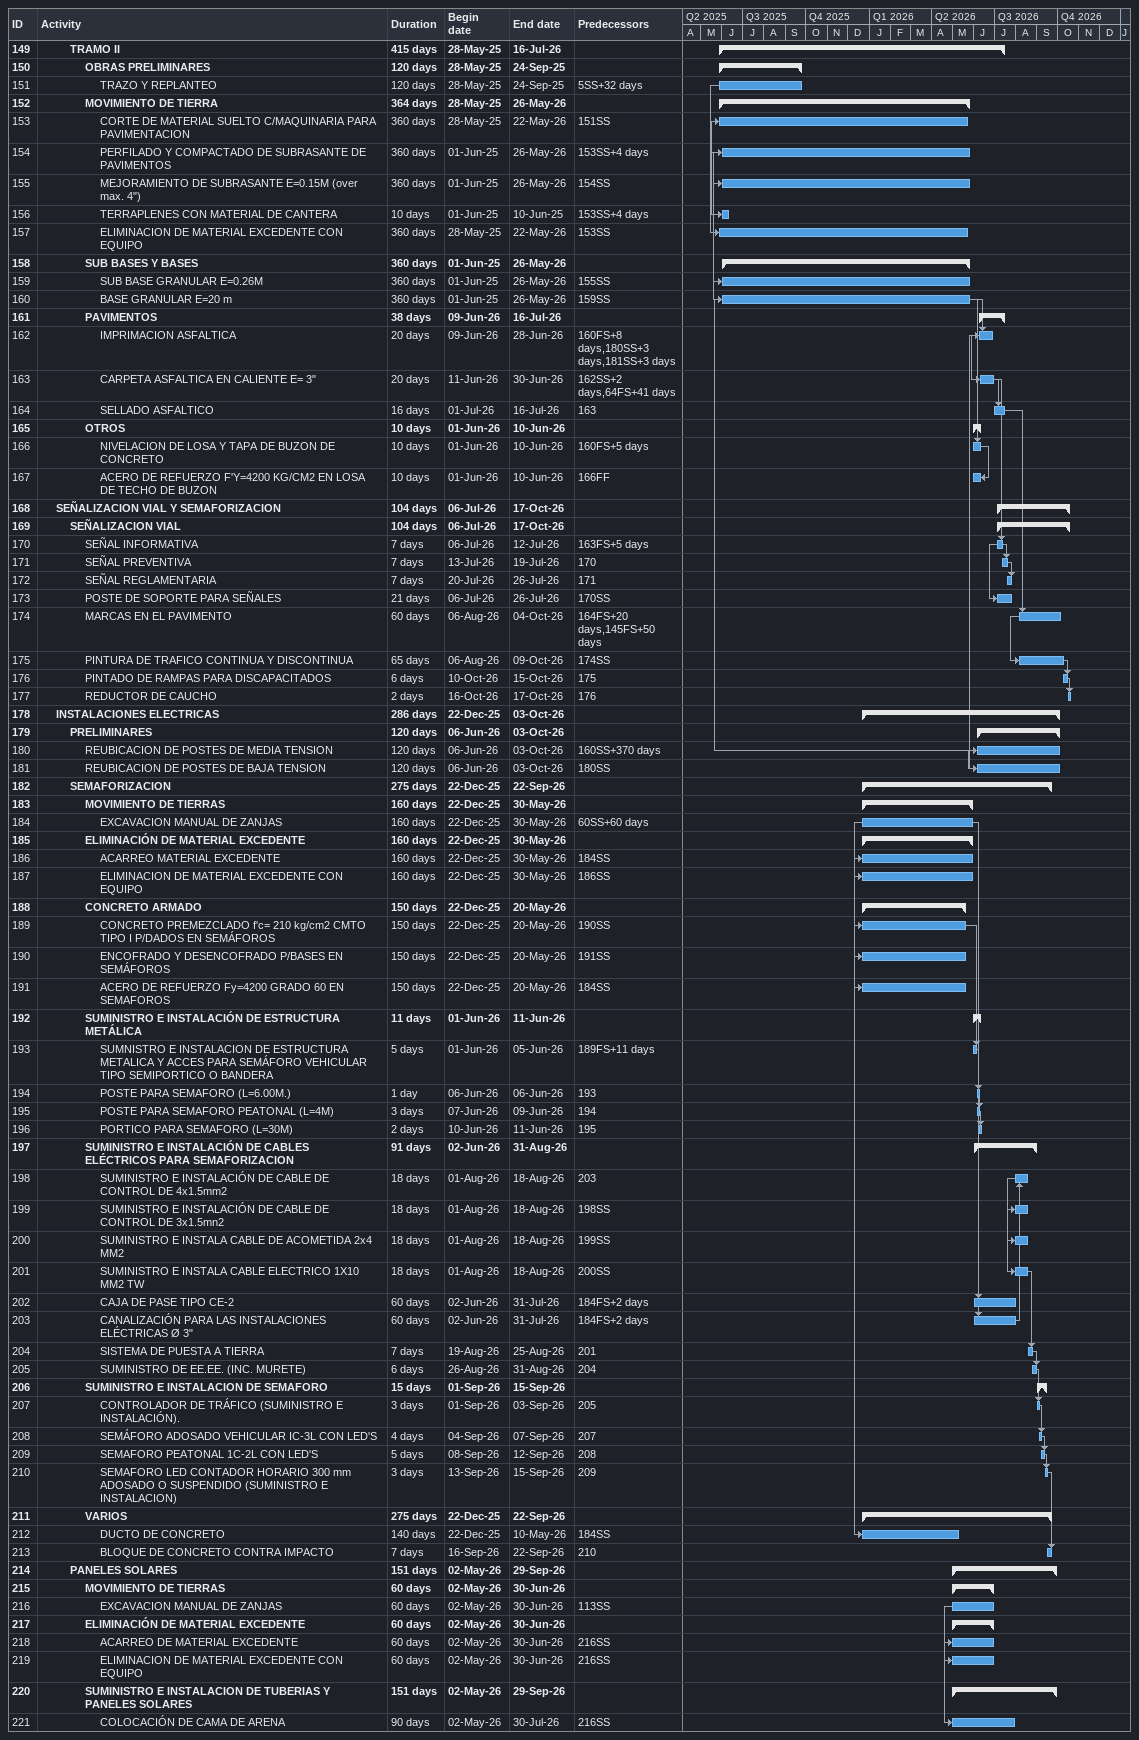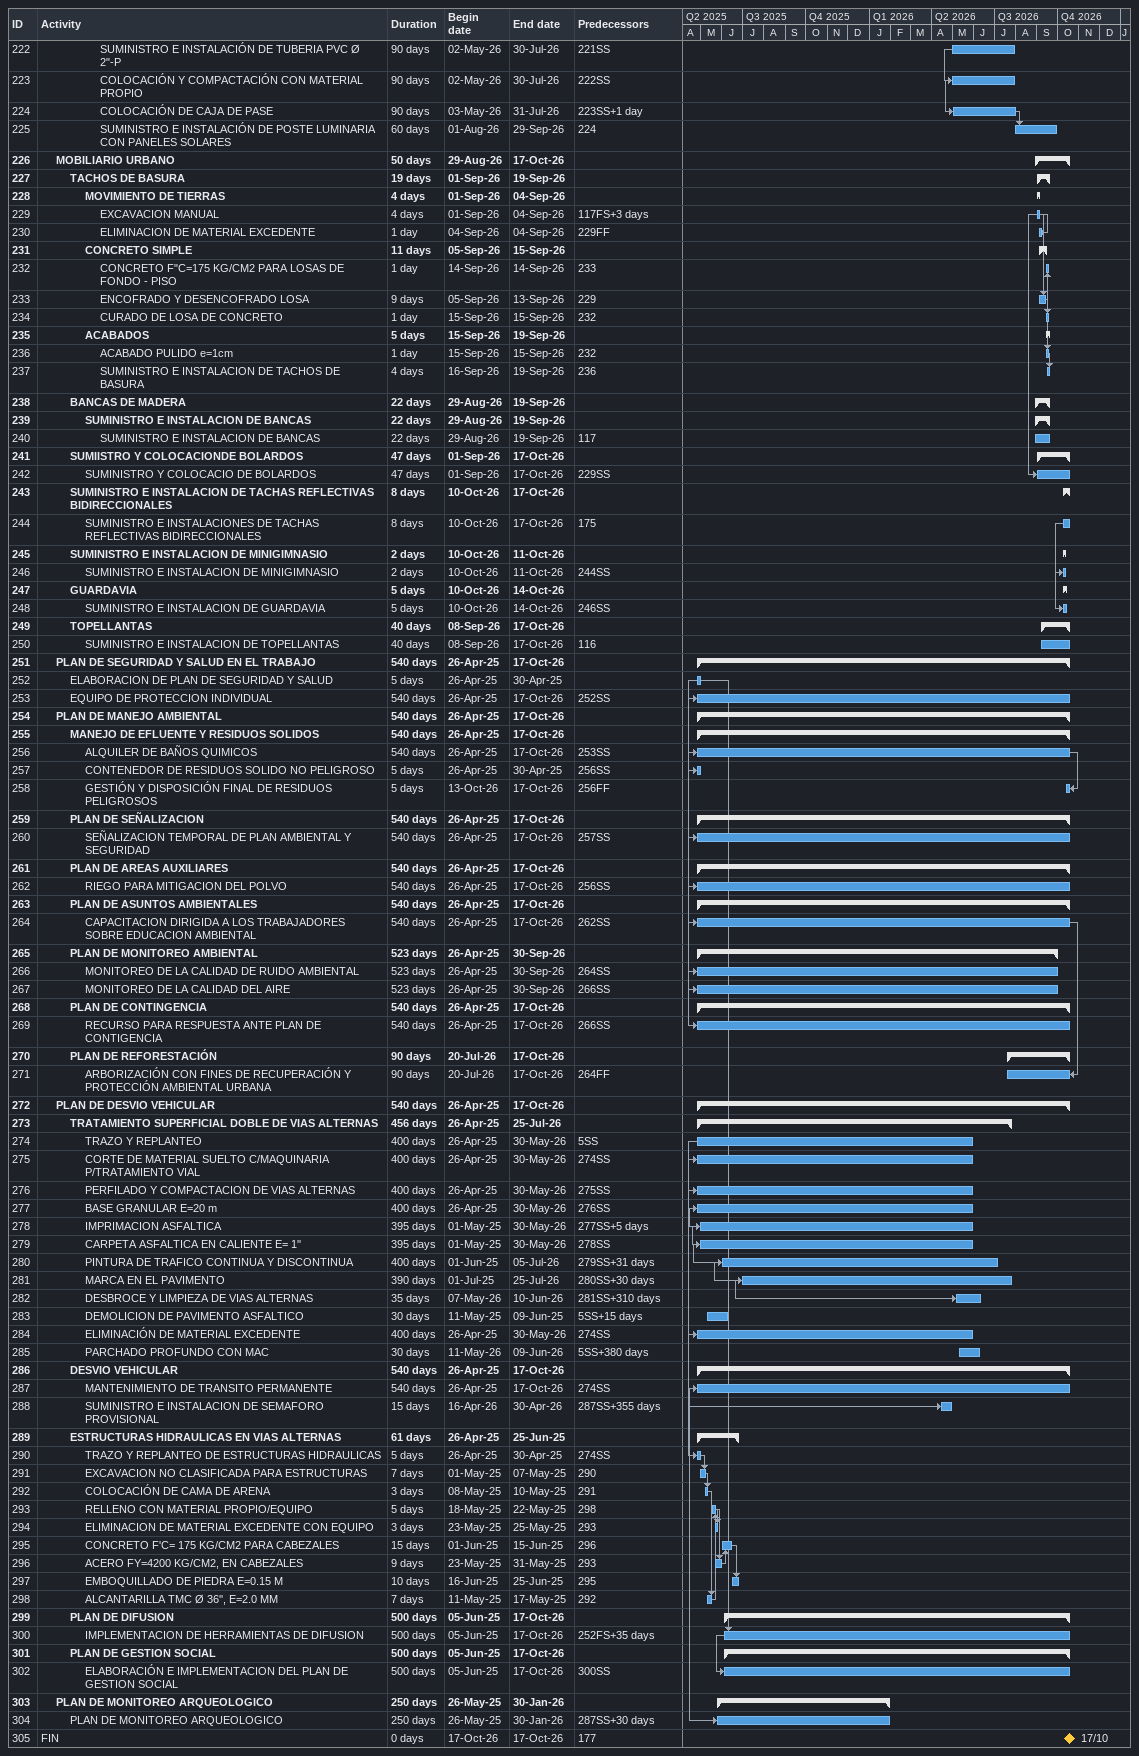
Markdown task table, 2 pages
| ID | Level | Task | Duration | Start | Finish | Predecessors |
|---|---|---|---|---|---|---|
| 149 | 3 | **TRAMO II** | 415d | 2025-05-28 | 2026-07-16 |  |
| 150 | 4 | **OBRAS PRELIMINARES** | 120d | 2025-05-28 | 2025-09-24 |  |
| 151 | 5 | TRAZO Y REPLANTEO | 120d | 2025-05-28 | 2025-09-24 | 5SS+32d |
| 152 | 4 | **MOVIMIENTO DE TIERRA** | 364d | 2025-05-28 | 2026-05-26 |  |
| 153 | 5 | CORTE DE MATERIAL SUELTO C/MAQUINARIA PARA PAVIMENTACION | 360d | 2025-05-28 | 2026-05-22 | 151SS |
| 154 | 5 | PERFILADO Y COMPACTADO DE SUBRASANTE DE PAVIMENTOS | 360d | 2025-06-01 | 2026-05-26 | 153SS+4d |
| 155 | 5 | MEJORAMIENTO DE SUBRASANTE E=0.15M (over max. 4") | 360d | 2025-06-01 | 2026-05-26 | 154SS |
| 156 | 5 | TERRAPLENES CON MATERIAL DE CANTERA | 10d | 2025-06-01 | 2025-06-10 | 153SS+4d |
| 157 | 5 | ELIMINACION DE MATERIAL EXCEDENTE CON EQUIPO | 360d | 2025-05-28 | 2026-05-22 | 153SS |
| 158 | 4 | **SUB BASES Y BASES** | 360d | 2025-06-01 | 2026-05-26 |  |
| 159 | 5 | SUB BASE GRANULAR E=0.26M | 360d | 2025-06-01 | 2026-05-26 | 155SS |
| 160 | 5 | BASE GRANULAR E=20 m | 360d | 2025-06-01 | 2026-05-26 | 159SS |
| 161 | 4 | **PAVIMENTOS** | 38d | 2026-06-09 | 2026-07-16 |  |
| 162 | 5 | IMPRIMACION ASFALTICA | 20d | 2026-06-09 | 2026-06-28 | 160FS+8d, 180SS+3d, 181SS+3d |
| 163 | 5 | CARPETA ASFALTICA EN CALIENTE E= 3" | 20d | 2026-06-11 | 2026-06-30 | 162SS+2d, 64FS+41d |
| 164 | 5 | SELLADO ASFALTICO | 16d | 2026-07-01 | 2026-07-16 | 163 |
| 165 | 4 | **OTROS** | 10d | 2026-06-01 | 2026-06-10 |  |
| 166 | 5 | NIVELACION DE LOSA Y TAPA DE BUZON DE CONCRETO | 10d | 2026-06-01 | 2026-06-10 | 160FS+5d |
| 167 | 5 | ACERO DE REFUERZO F'Y=4200 KG/CM2 EN LOSA DE TECHO DE BUZON | 10d | 2026-06-01 | 2026-06-10 | 166FF |
| 168 | 2 | **SEÑALIZACION VIAL Y SEMAFORIZACION** | 104d | 2026-07-06 | 2026-10-17 |  |
| 169 | 3 | **SEÑALIZACION VIAL** | 104d | 2026-07-06 | 2026-10-17 |  |
| 170 | 4 | SEÑAL INFORMATIVA | 7d | 2026-07-06 | 2026-07-12 | 163FS+5d |
| 171 | 4 | SEÑAL PREVENTIVA | 7d | 2026-07-13 | 2026-07-19 | 170 |
| 172 | 4 | SEÑAL REGLAMENTARIA | 7d | 2026-07-20 | 2026-07-26 | 171 |
| 173 | 4 | POSTE DE SOPORTE PARA SEÑALES | 21d | 2026-07-06 | 2026-07-26 | 170SS |
| 174 | 4 | MARCAS EN EL PAVIMENTO | 60d | 2026-08-06 | 2026-10-04 | 164FS+20d, 145FS+50d |
| 175 | 4 | PINTURA DE TRAFICO CONTINUA Y DISCONTINUA | 65d | 2026-08-06 | 2026-10-09 | 174SS |
| 176 | 4 | PINTADO DE RAMPAS PARA DISCAPACITADOS | 6d | 2026-10-10 | 2026-10-15 | 175 |
| 177 | 4 | REDUCTOR DE CAUCHO | 2d | 2026-10-16 | 2026-10-17 | 176 |
| 178 | 2 | **INSTALACIONES ELECTRICAS** | 286d | 2025-12-22 | 2026-10-03 |  |
| 179 | 3 | **PRELIMINARES** | 120d | 2026-06-06 | 2026-10-03 |  |
| 180 | 4 | REUBICACION DE POSTES DE MEDIA TENSION | 120d | 2026-06-06 | 2026-10-03 | 160SS+370d |
| 181 | 4 | REUBICACION DE POSTES DE BAJA TENSION | 120d | 2026-06-06 | 2026-10-03 | 180SS |
| 182 | 3 | **SEMAFORIZACION** | 275d | 2025-12-22 | 2026-09-22 |  |
| 183 | 4 | **MOVIMIENTO DE TIERRAS** | 160d | 2025-12-22 | 2026-05-30 |  |
| 184 | 5 | EXCAVACION MANUAL DE ZANJAS | 160d | 2025-12-22 | 2026-05-30 | 60SS+60d |
| 185 | 4 | **ELIMINACIÓN DE MATERIAL EXCEDENTE** | 160d | 2025-12-22 | 2026-05-30 |  |
| 186 | 5 | ACARREO MATERIAL EXCEDENTE | 160d | 2025-12-22 | 2026-05-30 | 184SS |
| 187 | 5 | ELIMINACION DE MATERIAL EXCEDENTE CON EQUIPO | 160d | 2025-12-22 | 2026-05-30 | 186SS |
| 188 | 4 | **CONCRETO ARMADO** | 150d | 2025-12-22 | 2026-05-20 |  |
| 189 | 5 | CONCRETO PREMEZCLADO f'c= 210 kg/cm2 CMTO TIPO I P/DADOS EN SEMÁFOROS | 150d | 2025-12-22 | 2026-05-20 | 190SS |
| 190 | 5 | ENCOFRADO Y DESENCOFRADO P/BASES EN SEMÁFOROS | 150d | 2025-12-22 | 2026-05-20 | 191SS |
| 191 | 5 | ACERO DE REFUERZO Fy=4200 GRADO 60 EN SEMAFOROS | 150d | 2025-12-22 | 2026-05-20 | 184SS |
| 192 | 4 | **SUMINISTRO E INSTALACIÓN DE ESTRUCTURA METÁLICA** | 11d | 2026-06-01 | 2026-06-11 |  |
| 193 | 5 | SUMNISTRO E INSTALACION DE ESTRUCTURA METALICA Y ACCES PARA SEMÁFORO VEHICULAR TIPO SEMIPORTICO O BANDERA | 5d | 2026-06-01 | 2026-06-05 | 189FS+11d |
| 194 | 5 | POSTE PARA SEMAFORO (L=6.00M.) | 1d | 2026-06-06 | 2026-06-06 | 193 |
| 195 | 5 | POSTE PARA SEMAFORO PEATONAL (L=4M) | 3d | 2026-06-07 | 2026-06-09 | 194 |
| 196 | 5 | PORTICO PARA SEMAFORO (L=30M) | 2d | 2026-06-10 | 2026-06-11 | 195 |
| 197 | 4 | **SUMINISTRO E INSTALACIÓN DE CABLES ELÉCTRICOS PARA SEMAFORIZACION** | 91d | 2026-06-02 | 2026-08-31 |  |
| 198 | 5 | SUMINISTRO E INSTALACIÓN DE CABLE DE CONTROL DE 4x1.5mm2 | 18d | 2026-08-01 | 2026-08-18 | 203 |
| 199 | 5 | SUMINISTRO E INSTALACIÓN DE CABLE DE CONTROL DE 3x1.5mn2 | 18d | 2026-08-01 | 2026-08-18 | 198SS |
| 200 | 5 | SUMINISTRO E INSTALA CABLE DE ACOMETIDA 2x4 MM2 | 18d | 2026-08-01 | 2026-08-18 | 199SS |
| 201 | 5 | SUMINISTRO E INSTALA CABLE ELECTRICO 1X10 MM2 TW | 18d | 2026-08-01 | 2026-08-18 | 200SS |
| 202 | 5 | CAJA DE PASE TIPO CE-2 | 60d | 2026-06-02 | 2026-07-31 | 184FS+2d |
| 203 | 5 | CANALIZACIÓN PARA LAS INSTALACIONES ELÉCTRICAS Ø 3" | 60d | 2026-06-02 | 2026-07-31 | 184FS+2d |
| 204 | 5 | SISTEMA DE PUESTA A TIERRA | 7d | 2026-08-19 | 2026-08-25 | 201 |
| 205 | 5 | SUMINISTRO DE EE.EE. (INC. MURETE) | 6d | 2026-08-26 | 2026-08-31 | 204 |
| 206 | 4 | **SUMINISTRO E INSTALACION DE SEMAFORO** | 15d | 2026-09-01 | 2026-09-15 |  |
| 207 | 5 | CONTROLADOR DE TRÁFICO (SUMINISTRO E INSTALACIÓN). | 3d | 2026-09-01 | 2026-09-03 | 205 |
| 208 | 5 | SEMÁFORO ADOSADO VEHICULAR IC-3L CON LED'S | 4d | 2026-09-04 | 2026-09-07 | 207 |
| 209 | 5 | SEMAFORO PEATONAL 1C-2L CON LED'S | 5d | 2026-09-08 | 2026-09-12 | 208 |
| 210 | 5 | SEMAFORO LED CONTADOR HORARIO 300 mm ADOSADO O SUSPENDIDO (SUMINISTRO E INSTALACION) | 3d | 2026-09-13 | 2026-09-15 | 209 |
| 211 | 4 | **VARIOS** | 275d | 2025-12-22 | 2026-09-22 |  |
| 212 | 5 | DUCTO DE CONCRETO | 140d | 2025-12-22 | 2026-05-10 | 184SS |
| 213 | 5 | BLOQUE DE CONCRETO CONTRA IMPACTO | 7d | 2026-09-16 | 2026-09-22 | 210 |
| 214 | 3 | **PANELES SOLARES** | 151d | 2026-05-02 | 2026-09-29 |  |
| 215 | 4 | **MOVIMIENTO DE TIERRAS** | 60d | 2026-05-02 | 2026-06-30 |  |
| 216 | 5 | EXCAVACION MANUAL DE ZANJAS | 60d | 2026-05-02 | 2026-06-30 | 113SS |
| 217 | 4 | **ELIMINACIÓN DE MATERIAL EXCEDENTE** | 60d | 2026-05-02 | 2026-06-30 |  |
| 218 | 5 | ACARREO DE MATERIAL EXCEDENTE | 60d | 2026-05-02 | 2026-06-30 | 216SS |
| 219 | 5 | ELIMINACION DE MATERIAL EXCEDENTE CON EQUIPO | 60d | 2026-05-02 | 2026-06-30 | 216SS |
| 220 | 4 | **SUMINISTRO E INSTALACION DE TUBERIAS Y PANELES SOLARES** | 151d | 2026-05-02 | 2026-09-29 |  |
| 221 | 5 | COLOCACIÓN DE CAMA DE ARENA | 90d | 2026-05-02 | 2026-07-30 | 216SS |
| 222 | 5 | SUMINISTRO E INSTALACIÓN DE TUBERIA PVC Ø 2"-P | 90d | 2026-05-02 | 2026-07-30 | 221SS |
| 223 | 5 | COLOCACIÓN Y COMPACTACIÓN CON MATERIAL PROPIO | 90d | 2026-05-02 | 2026-07-30 | 222SS |
| 224 | 5 | COLOCACIÓN DE CAJA DE PASE | 90d | 2026-05-03 | 2026-07-31 | 223SS+1d |
| 225 | 5 | SUMINISTRO E INSTALACIÓN DE POSTE LUMINARIA CON PANELES SOLARES | 60d | 2026-08-01 | 2026-09-29 | 224 |
| 226 | 2 | **MOBILIARIO URBANO** | 50d | 2026-08-29 | 2026-10-17 |  |
| 227 | 3 | **TACHOS DE BASURA** | 19d | 2026-09-01 | 2026-09-19 |  |
| 228 | 4 | **MOVIMIENTO DE TIERRAS** | 4d | 2026-09-01 | 2026-09-04 |  |
| 229 | 5 | EXCAVACION MANUAL | 4d | 2026-09-01 | 2026-09-04 | 117FS+3d |
| 230 | 5 | ELIMINACION DE MATERIAL EXCEDENTE | 1d | 2026-09-04 | 2026-09-04 | 229FF |
| 231 | 4 | **CONCRETO SIMPLE** | 11d | 2026-09-05 | 2026-09-15 |  |
| 232 | 5 | CONCRETO F"C=175 KG/CM2 PARA LOSAS DE FONDO - PISO | 1d | 2026-09-14 | 2026-09-14 | 233 |
| 233 | 5 | ENCOFRADO Y DESENCOFRADO LOSA | 9d | 2026-09-05 | 2026-09-13 | 229 |
| 234 | 5 | CURADO DE LOSA DE CONCRETO | 1d | 2026-09-15 | 2026-09-15 | 232 |
| 235 | 4 | **ACABADOS** | 5d | 2026-09-15 | 2026-09-19 |  |
| 236 | 5 | ACABADO PULIDO e=1cm | 1d | 2026-09-15 | 2026-09-15 | 232 |
| 237 | 5 | SUMINISTRO E INSTALACION DE TACHOS DE BASURA | 4d | 2026-09-16 | 2026-09-19 | 236 |
| 238 | 3 | **BANCAS DE MADERA** | 22d | 2026-08-29 | 2026-09-19 |  |
| 239 | 4 | **SUMINISTRO E INSTALACION DE BANCAS** | 22d | 2026-08-29 | 2026-09-19 |  |
| 240 | 5 | SUMINISTRO E INSTALACION DE BANCAS | 22d | 2026-08-29 | 2026-09-19 | 117 |
| 241 | 3 | **SUMIISTRO Y COLOCACIONDE BOLARDOS** | 47d | 2026-09-01 | 2026-10-17 |  |
| 242 | 4 | SUMINISTRO Y COLOCACIO DE BOLARDOS | 47d | 2026-09-01 | 2026-10-17 | 229SS |
| 243 | 3 | **SUMINISTRO E INSTALACION DE TACHAS REFLECTIVAS BIDIRECCIONALES** | 8d | 2026-10-10 | 2026-10-17 |  |
| 244 | 4 | SUMINISTRO E INSTALACIONES DE TACHAS REFLECTIVAS BIDIRECCIONALES | 8d | 2026-10-10 | 2026-10-17 | 175 |
| 245 | 3 | **SUMINISTRO E INSTALACION DE MINIGIMNASIO** | 2d | 2026-10-10 | 2026-10-11 |  |
| 246 | 4 | SUMINISTRO E INSTALACION DE MINIGIMNASIO | 2d | 2026-10-10 | 2026-10-11 | 244SS |
| 247 | 3 | **GUARDAVIA** | 5d | 2026-10-10 | 2026-10-14 |  |
| 248 | 4 | SUMINISTRO E INSTALACION DE GUARDAVIA | 5d | 2026-10-10 | 2026-10-14 | 246SS |
| 249 | 3 | **TOPELLANTAS** | 40d | 2026-09-08 | 2026-10-17 |  |
| 250 | 4 | SUMINISTRO E INSTALACION DE TOPELLANTAS | 40d | 2026-09-08 | 2026-10-17 | 116 |
| 251 | 2 | **PLAN DE SEGURIDAD Y SALUD EN EL TRABAJO** | 540d | 2025-04-26 | 2026-10-17 |  |
| 252 | 3 | ELABORACION DE PLAN DE SEGURIDAD Y SALUD | 5d | 2025-04-26 | 2025-04-30 |  |
| 253 | 3 | EQUIPO DE PROTECCION INDIVIDUAL | 540d | 2025-04-26 | 2026-10-17 | 252SS |
| 254 | 2 | **PLAN DE MANEJO AMBIENTAL** | 540d | 2025-04-26 | 2026-10-17 |  |
| 255 | 3 | **MANEJO DE EFLUENTE Y RESIDUOS SOLIDOS** | 540d | 2025-04-26 | 2026-10-17 |  |
| 256 | 4 | ALQUILER DE BAÑOS QUIMICOS | 540d | 2025-04-26 | 2026-10-17 | 253SS |
| 257 | 4 | CONTENEDOR DE RESIDUOS SOLIDO NO PELIGROSO | 5d | 2025-04-26 | 2025-04-30 | 256SS |
| 258 | 4 | GESTIÓN Y DISPOSICIÓN FINAL DE RESIDUOS PELIGROSOS | 5d | 2026-10-13 | 2026-10-17 | 256FF |
| 259 | 3 | **PLAN DE SEÑALIZACION** | 540d | 2025-04-26 | 2026-10-17 |  |
| 260 | 4 | SEÑALIZACION TEMPORAL DE PLAN AMBIENTAL Y SEGURIDAD | 540d | 2025-04-26 | 2026-10-17 | 257SS |
| 261 | 3 | **PLAN DE AREAS AUXILIARES** | 540d | 2025-04-26 | 2026-10-17 |  |
| 262 | 4 | RIEGO PARA MITIGACION DEL POLVO | 540d | 2025-04-26 | 2026-10-17 | 256SS |
| 263 | 3 | **PLAN DE ASUNTOS AMBIENTALES** | 540d | 2025-04-26 | 2026-10-17 |  |
| 264 | 4 | CAPACITACION DIRIGIDA A LOS TRABAJADORES SOBRE EDUCACION AMBIENTAL | 540d | 2025-04-26 | 2026-10-17 | 262SS |
| 265 | 3 | **PLAN DE MONITOREO AMBIENTAL** | 523d | 2025-04-26 | 2026-09-30 |  |
| 266 | 4 | MONITOREO DE LA CALIDAD DE RUIDO AMBIENTAL | 523d | 2025-04-26 | 2026-09-30 | 264SS |
| 267 | 4 | MONITOREO DE LA CALIDAD DEL AIRE | 523d | 2025-04-26 | 2026-09-30 | 266SS |
| 268 | 3 | **PLAN DE CONTINGENCIA** | 540d | 2025-04-26 | 2026-10-17 |  |
| 269 | 4 | RECURSO PARA RESPUESTA ANTE PLAN DE CONTIGENCIA | 540d | 2025-04-26 | 2026-10-17 | 266SS |
| 270 | 3 | **PLAN DE REFORESTACIÓN** | 90d | 2026-07-20 | 2026-10-17 |  |
| 271 | 4 | ARBORIZACIÓN CON FINES DE RECUPERACIÓN Y PROTECCIÓN AMBIENTAL URBANA | 90d | 2026-07-20 | 2026-10-17 | 264FF |
| 272 | 2 | **PLAN DE DESVIO VEHICULAR** | 540d | 2025-04-26 | 2026-10-17 |  |
| 273 | 3 | **TRATAMIENTO SUPERFICIAL DOBLE DE VIAS ALTERNAS** | 456d | 2025-04-26 | 2026-07-25 |  |
| 274 | 4 | TRAZO Y REPLANTEO | 400d | 2025-04-26 | 2026-05-30 | 5SS |
| 275 | 4 | CORTE DE MATERIAL SUELTO C/MAQUINARIA P/TRATAMIENTO VIAL | 400d | 2025-04-26 | 2026-05-30 | 274SS |
| 276 | 4 | PERFILADO Y COMPACTACION DE VIAS ALTERNAS | 400d | 2025-04-26 | 2026-05-30 | 275SS |
| 277 | 4 | BASE GRANULAR E=20 m | 400d | 2025-04-26 | 2026-05-30 | 276SS |
| 278 | 4 | IMPRIMACION ASFALTICA | 395d | 2025-05-01 | 2026-05-30 | 277SS+5d |
| 279 | 4 | CARPETA ASFALTICA EN CALIENTE E= 1'' | 395d | 2025-05-01 | 2026-05-30 | 278SS |
| 280 | 4 | PINTURA DE TRAFICO CONTINUA Y DISCONTINUA | 400d | 2025-06-01 | 2026-07-05 | 279SS+31d |
| 281 | 4 | MARCA EN EL PAVIMENTO | 390d | 2025-07-01 | 2026-07-25 | 280SS+30d |
| 282 | 4 | DESBROCE Y LIMPIEZA DE VIAS ALTERNAS | 35d | 2026-05-07 | 2026-06-10 | 281SS+310d |
| 283 | 4 | DEMOLICION DE PAVIMENTO ASFALTICO | 30d | 2025-05-11 | 2025-06-09 | 5SS+15d |
| 284 | 4 | ELIMINACIÓN DE MATERIAL EXCEDENTE | 400d | 2025-04-26 | 2026-05-30 | 274SS |
| 285 | 4 | PARCHADO PROFUNDO CON MAC | 30d | 2026-05-11 | 2026-06-09 | 5SS+380d |
| 286 | 3 | **DESVIO VEHICULAR** | 540d | 2025-04-26 | 2026-10-17 |  |
| 287 | 4 | MANTENIMIENTO DE TRANSITO PERMANENTE | 540d | 2025-04-26 | 2026-10-17 | 274SS |
| 288 | 4 | SUMINISTRO E INSTALACION DE SEMAFORO PROVISIONAL | 15d | 2026-04-16 | 2026-04-30 | 287SS+355d |
| 289 | 3 | **ESTRUCTURAS HIDRAULICAS EN VIAS ALTERNAS** | 61d | 2025-04-26 | 2025-06-25 |  |
| 290 | 4 | TRAZO Y REPLANTEO DE ESTRUCTURAS HIDRAULICAS | 5d | 2025-04-26 | 2025-04-30 | 274SS |
| 291 | 4 | EXCAVACION NO CLASIFICADA PARA ESTRUCTURAS | 7d | 2025-05-01 | 2025-05-07 | 290 |
| 292 | 4 | COLOCACIÓN DE CAMA DE ARENA | 3d | 2025-05-08 | 2025-05-10 | 291 |
| 293 | 4 | RELLENO CON MATERIAL PROPIO/EQUIPO | 5d | 2025-05-18 | 2025-05-22 | 298 |
| 294 | 4 | ELIMINACION DE MATERIAL EXCEDENTE CON EQUIPO | 3d | 2025-05-23 | 2025-05-25 | 293 |
| 295 | 4 | CONCRETO F'C= 175 KG/CM2 PARA CABEZALES | 15d | 2025-06-01 | 2025-06-15 | 296 |
| 296 | 4 | ACERO FY=4200 KG/CM2, EN CABEZALES | 9d | 2025-05-23 | 2025-05-31 | 293 |
| 297 | 4 | EMBOQUILLADO DE PIEDRA E=0.15 M | 10d | 2025-06-16 | 2025-06-25 | 295 |
| 298 | 4 | ALCANTARILLA TMC Ø 36'', E=2.0 MM | 7d | 2025-05-11 | 2025-05-17 | 292 |
| 299 | 3 | **PLAN DE DIFUSION** | 500d | 2025-06-05 | 2026-10-17 |  |
| 300 | 4 | IMPLEMENTACION DE HERRAMIENTAS DE DIFUSION | 500d | 2025-06-05 | 2026-10-17 | 252FS+35d |
| 301 | 3 | **PLAN DE GESTION SOCIAL** | 500d | 2025-06-05 | 2026-10-17 |  |
| 302 | 4 | ELABORACIÓN E IMPLEMENTACION DEL PLAN DE GESTION SOCIAL | 500d | 2025-06-05 | 2026-10-17 | 300SS |
| 303 | 2 | **PLAN DE MONITOREO ARQUEOLOGICO** | 250d | 2025-05-26 | 2026-01-30 |  |
| 304 | 3 | PLAN DE MONITOREO ARQUEOLOGICO | 250d | 2025-05-26 | 2026-01-30 | 287SS+30d |
| 305 | 1 | FIN | 0d | 2026-10-17 | 2026-10-17 | 177 |
